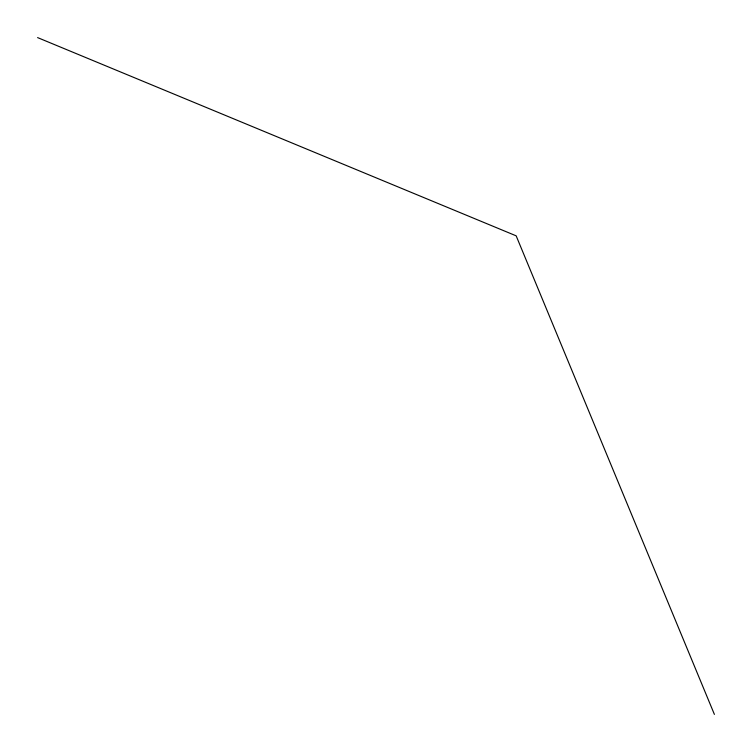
<?xml version="1.0" encoding="UTF-8"?>
<svg xmlns="http://www.w3.org/2000/svg" width="752" height="752" viewBox="0 0 752 752"><rect width="100%" height="100%" fill="white"/><g stroke="black" fill="none" stroke-linecap="round" stroke-linejoin="round"><path stroke-width="1.13" d="M37.6 37.6L516.163 235.837L714.4 714.4"/></g></svg>
